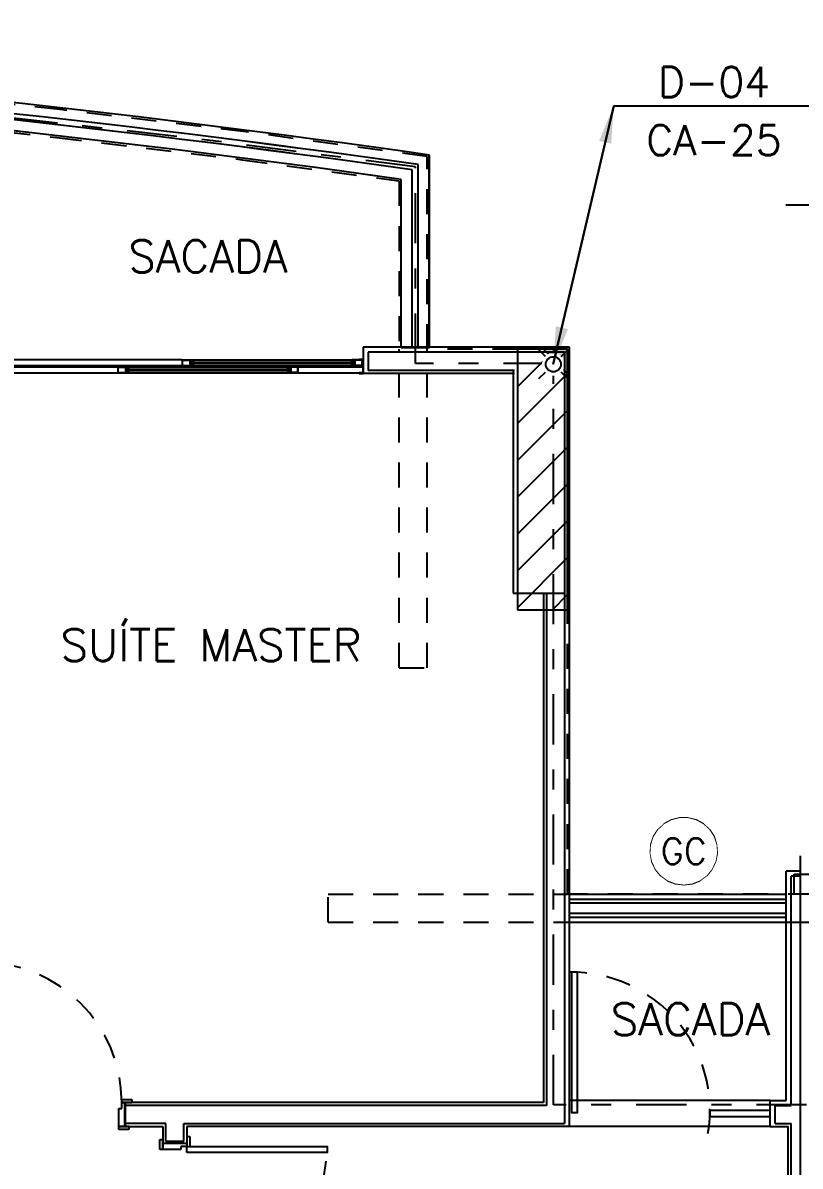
# Model space of a CAD drawing. Header units: millimetres. Extents: x 188.6 to 263.2, y 40.1 to 120.1.
# Drawn here: x 236.6 to 240.47, y 75.48 to 81.19 of the extents above; entities that cross this region are included whole.
import ezdxf
from ezdxf.enums import TextEntityAlignment as Align

# ---------------------------------------------------------------- set-up
doc = ezdxf.new("R2010")
doc.units = ezdxf.units.MM
doc.set_wipeout_variables(frame=1)
for name, pattern in [('ACAD_ISO14W100', [24, 12, -3, 0, -3, 0, -3, 0, -3]), ('DASHDOT2', [0.5, 0.25, -0.125, 0, -0.125]), ('HIDDEN2', [0.1875, 0.125, -0.0625]), ('XREF-TIPO$0$HIDDEN2', [0.1875, 0.125, -0.0625])]:
    doc.linetypes.add(name, pattern=pattern)
for name, color, linetype in [('ARQ', 8, 'Continuous'), ('ARQ-TXT', 8, 'Continuous'), ('ESTR-PILARES', 11, 'Continuous'), ('ESTR-VIGAS', 11, 'HIDDEN2'), ('ESTRUTURA', 7, 'Continuous'), ('INC-TEXTO', 7, 'Continuous'), ('SPDA-COL', 7, 'Continuous'), ('SPDA-D', 164, 'Continuous'), ('SPDA-MALHA', 162, 'ACAD_ISO14W100')]:
    doc.layers.add(name, color=color, linetype=linetype)
doc.styles.add('60-75', font='romans.shx', dxfattribs={"height": 0.12})
doc.styles.add('ROMANS', font='ROMANS.SHX', dxfattribs={"height": 0.15})
doc.dimstyles.new('IND75', dxfattribs={"dimtxt": 0.15, "dimasz": 0.1875, "dimexe": 0.15, "dimexo": 0, "dimgap": 0.1, "dimtad": 1, "dimzin": 10, "dimdsep": 46, "dimtxsty": '60-75', "dimcen": 0, "dimclrd": 256, "dimclre": 1, "dimclrt": 256, "dimadec": 0, "dimazin": 0, "dimtfac": 1, "dimtix": 1, "dimtmove": 2, "dimatfit": 3, "dimfxl": 0.15, "dimtolj": 1, "dimtzin": 6, "dimarcsym": 0})

# ---------------------------------------------------------------- blocks, each defined once
blk = doc.blocks.new('INDU')
at = {"color": 7}
blk.add_line((-0.005, 0), (0.005, 0), dxfattribs=at)
at = {"style": 'ROMANS'}
for tag, p in [('TQ-01', (0, 0.001189)), ('100', (0, -0.001718))]:
    blk.add_attdef(tag, text='', height=0.0015, dxfattribs=at).set_placement(p, align=Align.MIDDLE)
blk = doc.blocks.new('cap')
blk.add_wipeout([(0.0003, 0.075), (-0.0036, 0.0749), (-0.0076, 0.0746), (-0.0115, 0.0741), (-0.0153, 0.0734), (-0.0191, 0.0725), (-0.0229, 0.0714), (-0.0266, 0.0701), (-0.0302, 0.0686), (-0.0338, 0.067), (-0.0373, 0.0651), (-0.0406, 0.0631), (-0.0439, 0.0608), (-0.047, 0.0585), (-0.05, 0.0559), (-0.0528, 0.0532), (-0.0555, 0.0504), (-0.0581, 0.0474), (-0.0605, 0.0443), (-0.0627, 0.0411), (-0.0648, 0.0377), (-0.0667, 0.0343), (-0.0684, 0.0308), (-0.0699, 0.0271), (-0.0712, 0.0234), (-0.0724, 0.0197), (-0.0733, 0.0159), (-0.074, 0.012), (-0.0746, 0.0081), (-0.0749, 0.0042), (-0.075, 0.0003), (-0.0749, -0.0036), (-0.0746, -0.0076), (-0.0741, -0.0115), (-0.0734, -0.0153), (-0.0725, -0.0191), (-0.0714, -0.0229), (-0.0701, -0.0266), (-0.0686, -0.0302), (-0.067, -0.0338), (-0.0651, -0.0373), (-0.0631, -0.0406), (-0.0608, -0.0439), (-0.0585, -0.047), (-0.0559, -0.05), (-0.0532, -0.0528), (-0.0504, -0.0555), (-0.0474, -0.0581), (-0.0443, -0.0605), (-0.0411, -0.0627), (-0.0377, -0.0648), (-0.0343, -0.0667), (-0.0308, -0.0684), (-0.0271, -0.0699), (-0.0234, -0.0712), (-0.0197, -0.0724), (-0.0159, -0.0733), (-0.012, -0.074), (-0.0081, -0.0746), (-0.0042, -0.0749), (-0.0003, -0.075), (0.0036, -0.0749), (0.0076, -0.0746), (0.0115, -0.0741), (0.0153, -0.0734), (0.0191, -0.0725), (0.0229, -0.0714), (0.0266, -0.0701), (0.0302, -0.0686), (0.0338, -0.067), (0.0373, -0.0651), (0.0406, -0.0631), (0.0439, -0.0608), (0.047, -0.0585), (0.05, -0.0559), (0.0528, -0.0532), (0.0555, -0.0504), (0.0581, -0.0474), (0.0605, -0.0443), (0.0627, -0.0411), (0.0648, -0.0377), (0.0667, -0.0343), (0.0684, -0.0308), (0.0699, -0.0271), (0.0712, -0.0234), (0.0724, -0.0197), (0.0733, -0.0159), (0.074, -0.012), (0.0746, -0.0081), (0.0749, -0.0042), (0.075, -0.0003), (0.0749, 0.0036), (0.0746, 0.0076), (0.0741, 0.0115), (0.0734, 0.0153), (0.0725, 0.0191), (0.0714, 0.0229), (0.0701, 0.0266), (0.0686, 0.0302), (0.067, 0.0338), (0.0651, 0.0373), (0.0631, 0.0406), (0.0608, 0.0439), (0.0585, 0.047), (0.0559, 0.05), (0.0532, 0.0528), (0.0504, 0.0555), (0.0474, 0.0581), (0.0443, 0.0605), (0.0411, 0.0627), (0.0377, 0.0648), (0.0343, 0.0667), (0.0308, 0.0684), (0.0271, 0.0699), (0.0234, 0.0712), (0.0197, 0.0724), (0.0159, 0.0733), (0.012, 0.074), (0.0081, 0.0746), (0.0042, 0.0749)])
for p, q in [((-0.053, 0.053), (-0.0955, 0.0955)), ((0.053, 0.053), (0.0955, 0.0955)), ((-0.0955, -0.0955), (-0.053, -0.053)), ((0.0955, -0.0955), (0.053, -0.053))]:
    blk.add_line(p, q)
blk.add_circle((0, 0), 0.0504)
blk = doc.blocks.new('varanda pav tipo')
at = {"color": 0, "linetype": 'Continuous'}
for p, q in [((31.17, -1.665), (31.17, -0.705)), ((31.085, -1.665), (31.085, -0.7788)), ((31.115, -1.665), (31.115, -0.7527)), ((31.03, -1.665), (31.03, -0.8266)), ((31.03, -1.665), (31.17, -1.665))]:
    blk.add_line(p, q, dxfattribs=at)
for radius, start, end in [(66.1415, 81.899467, 98.100485), (66.0865, 81.940842, 98.059109), (66.0565, 81.963438, 98.036513), (66.0015, 82.004914, 97.995038)]:
    blk.add_arc((21.85, -66.1865), radius, start, end, dxfattribs=at)
blk = doc.blocks.new('XREF-TIPO$0$PORTA 70')
at = {"color": 0}
for p, q in [((36.2665, 23.8835), (36.2815, 23.8835)), ((36.2665, 23.8335), (36.2665, 23.8835)), ((36.2815, 23.8335), (36.2815, 23.8835)), ((36.4015, 23.8685), (36.4165, 23.8685)), ((36.4015, 23.8685), (36.4015, 23.8185)), ((36.4165, 23.8685), (36.4165, 23.8185)), ((36.2815, 23.8335), (36.2665, 23.8335)), ((36.2815, 23.8485), (36.2815, 23.8335)), ((36.4015, 23.8485), (36.2815, 23.8485)), ((36.3115, 23.8335), (36.2815, 23.8335)), ((36.3115, 23.8185), (36.3115, 23.8335)), ((36.4015, 23.8185), (36.3115, 23.8185)), ((36.4015, 23.8185), (36.4015, 23.8485)), ((36.4165, 23.8185), (36.4015, 23.8185)), ((36.2665, 23.0835), (36.2665, 23.1335)), ((36.2815, 23.1335), (36.3115, 23.1335)), ((36.2815, 23.0835), (36.2815, 23.1335)), ((36.2815, 23.1185), (36.4015, 23.1185)), ((36.3115, 23.1485), (36.4015, 23.1485)), ((36.3115, 23.1335), (36.3115, 23.1485)), ((36.4015, 23.1485), (36.4165, 23.1485)), ((36.4015, 23.1185), (36.4015, 23.1485)), ((36.4015, 23.1485), (36.4015, 23.0985)), ((36.4165, 23.1485), (36.4165, 23.0985)), ((36.2815, 23.0835), (36.2665, 23.0835)), ((36.4165, 23.0985), (36.4015, 23.0985))]:
    blk.add_line(p, q, dxfattribs=at)
blk.add_lwpolyline([(36.2815, 23.1635), (36.2815, 23.1335), (35.5815, 23.1335), (35.5815, 23.1635)], close=True, dxfattribs=at)
at = {"color": 0, "linetype": 'XREF-TIPO$0$HIDDEN2'}
blk.add_arc((36.2815, 23.1335), 0.7, 90, 180, dxfattribs=at)
blk = doc.blocks.new('XREF-TIPO$0$A$C491F7D64-flat-1')
for p, q in [((-0.057, 0.03), (-0.005, 0.03)), ((-0.057, 0.03), (-0.057, 0)), ((-0.055, 0.028), (-0.019, 0.028)), ((-0.055, 0.002), (-0.055, 0.028)), ((-0.055, 0.002), (-0.007, 0.002)), ((-0.019, 0.028), (-0.019, 0.008)), ((-0.007, 0.008), (-0.019, 0.008)), ((-0.017, 0.03), (-0.017, 0.02)), ((-0.005, 0.02), (-0.017, 0.02)), ((-0.017, 0.02), (-0.017, 0.01)), ((-0.005, 0.01), (-0.017, 0.01)), ((-0.005, 0.0195), (-0.0165, 0.0195)), ((0, 0.0185), (-0.0165, 0.0185)), ((0, 0.0115), (-0.0165, 0.0115)), ((-0.005, 0.0105), (-0.0165, 0.0105)), ((-0.015, 0.028), (-0.015, 0.022)), ((-0.015, 0.028), (-0.007, 0.028)), ((-0.007, 0.022), (-0.015, 0.022)), ((-0.007, 0.028), (-0.007, 0.022)), ((-0.007, 0.008), (-0.007, 0.002)), ((-0.005, 0.03), (-0.005, 0.02)), ((-0.005, 0.01), (-0.005, 0)), ((-0.0045, 0.02), (-0.0045, 0.025)), ((-0.0045, 0.01), (-0.0045, 0.005)), ((0, 0.02), (0, 0.0185)), ((0, 0.01), (0, 0.0115)), ((-0.057, 0), (-0.005, 0)), ((-0.055, 0), (-0.055, 0))]:
    blk.add_line(p, q)
for centre, radius, start, end in [((-0.0165, 0.019), 0.0005, 90, 270), ((-0.0165, 0.011), 0.0005, 90, 270), ((-0.005, 0.02), 0.0005, 270, 0), ((-0.005, 0.01), 0.0005, 0, 90), ((-0.005, 0.02), 0.005, 0, 84.2608), ((-0.005, 0.01), 0.005, 275.7392, 0)]:
    blk.add_arc(centre, radius, start, end)
blk = doc.blocks.new('XREF-TIPO$0$A$C70231090-flat-1')
for p, q in [((-0.055, 0.02), (-0.055, 0.0185)), ((-0.055, 0.0185), (-0.0385, 0.0185)), ((-0.055, 0.0115), (-0.0385, 0.0115)), ((-0.055, 0.01), (-0.055, 0.0115)), ((-0.0505, 0.02), (-0.0505, 0.025)), ((-0.0505, 0.01), (-0.0505, 0.005)), ((0, 0.03), (-0.05, 0.03)), ((-0.05, 0.03), (-0.05, 0.02)), ((-0.05, 0.02), (-0.038, 0.02)), ((-0.05, 0.0195), (-0.0385, 0.0195)), ((-0.05, 0.0105), (-0.0385, 0.0105)), ((-0.05, 0.01), (-0.05, 0)), ((-0.05, 0.01), (-0.038, 0.01)), ((-0.04, 0.028), (-0.048, 0.028)), ((-0.048, 0.028), (-0.048, 0.022)), ((-0.048, 0.022), (-0.04, 0.022)), ((-0.048, 0.008), (-0.036, 0.008)), ((-0.048, 0.008), (-0.048, 0.002)), ((-0.002, 0.002), (-0.048, 0.002)), ((-0.04, 0.028), (-0.04, 0.022)), ((-0.038, 0.03), (-0.038, 0.02)), ((-0.038, 0.02), (-0.038, 0.01)), ((-0.002, 0.028), (-0.036, 0.028)), ((-0.036, 0.028), (-0.036, 0.008)), ((-0.002, 0.019), (-0.002, 0.028)), ((-0.002, 0.002), (-0.002, 0.019)), ((-0.002, 0.019), (-0.002, 0.019)), ((0, 0.017), (0, 0.03)), ((0, 0.002), (0, 0.017)), ((0, 0.017), (0, 0.017)), ((0, 0), (0, 0.002)), ((0, 0.002), (0, 0.002)), ((0, 0), (-0.05, 0))]:
    blk.add_line(p, q)
for centre, radius, start, end in [((-0.05, 0.02), 0.005, 95.7392, 180), ((-0.05, 0.01), 0.005, 180, 264.2608), ((-0.05, 0.02), 0.0005, 180, 270), ((-0.05, 0.01), 0.0005, 90, 180), ((-0.0385, 0.019), 0.0005, 270, 90), ((-0.0385, 0.011), 0.0005, 270, 90)]:
    blk.add_arc(centre, radius, start, end)
blk = doc.blocks.new('XREF-TIPO$0$A$C491F7D64-flat-2')
for p, q in [((-0.057, 0.03), (-0.005, 0.03)), ((-0.057, 0.03), (-0.057, 0)), ((-0.055, 0.028), (-0.019, 0.028)), ((-0.055, 0.002), (-0.055, 0.028)), ((-0.055, 0.002), (-0.007, 0.002)), ((-0.019, 0.028), (-0.019, 0.008)), ((-0.007, 0.008), (-0.019, 0.008)), ((-0.017, 0.03), (-0.017, 0.02)), ((-0.005, 0.02), (-0.017, 0.02)), ((-0.017, 0.02), (-0.017, 0.01)), ((-0.005, 0.01), (-0.017, 0.01)), ((-0.005, 0.0195), (-0.0165, 0.0195)), ((0, 0.0185), (-0.0165, 0.0185)), ((0, 0.0115), (-0.0165, 0.0115)), ((-0.005, 0.0105), (-0.0165, 0.0105)), ((-0.015, 0.028), (-0.015, 0.022)), ((-0.015, 0.028), (-0.007, 0.028)), ((-0.007, 0.022), (-0.015, 0.022)), ((-0.007, 0.028), (-0.007, 0.022)), ((-0.007, 0.008), (-0.007, 0.002)), ((-0.005, 0.03), (-0.005, 0.02)), ((-0.005, 0.01), (-0.005, 0)), ((-0.0045, 0.02), (-0.0045, 0.025)), ((-0.0045, 0.01), (-0.0045, 0.005)), ((0, 0.02), (0, 0.0185)), ((0, 0.01), (0, 0.0115)), ((-0.057, 0), (-0.005, 0)), ((-0.055, 0), (-0.055, 0))]:
    blk.add_line(p, q)
for centre, radius, start, end in [((-0.0165, 0.019), 0.0005, 90, 270), ((-0.0165, 0.011), 0.0005, 90, 270), ((-0.005, 0.02), 0.0005, 270, 0), ((-0.005, 0.01), 0.0005, 0, 90), ((-0.005, 0.02), 0.005, 0, 84.2608), ((-0.005, 0.01), 0.005, 275.7392, 0)]:
    blk.add_arc(centre, radius, start, end)
blk = doc.blocks.new('XREF-TIPO$0$A$C491F7D64-flat-3')
for p, q in [((0, 0.02), (0, 0.0185)), ((0, 0.0185), (0.0165, 0.0185)), ((0, 0.01), (0, 0.0115)), ((0, 0.0115), (0.0165, 0.0115)), ((0.0045, 0.02), (0.0045, 0.025)), ((0.0045, 0.01), (0.0045, 0.005)), ((0.057, 0.03), (0.005, 0.03)), ((0.005, 0.03), (0.005, 0.02)), ((0.005, 0.02), (0.017, 0.02)), ((0.005, 0.0195), (0.0165, 0.0195)), ((0.005, 0.0105), (0.0165, 0.0105)), ((0.005, 0.01), (0.017, 0.01)), ((0.005, 0.01), (0.005, 0)), ((0.007, 0.028), (0.007, 0.022)), ((0.015, 0.028), (0.007, 0.028)), ((0.007, 0.022), (0.015, 0.022)), ((0.007, 0.008), (0.007, 0.002)), ((0.007, 0.008), (0.019, 0.008)), ((0.055, 0.002), (0.007, 0.002)), ((0.015, 0.028), (0.015, 0.022)), ((0.017, 0.03), (0.017, 0.02)), ((0.017, 0.02), (0.017, 0.01)), ((0.019, 0.028), (0.019, 0.008)), ((0.055, 0.028), (0.019, 0.028)), ((0.055, 0.002), (0.055, 0.028)), ((0.057, 0.03), (0.057, 0)), ((0.057, 0), (0.005, 0)), ((0.055, 0), (0.055, 0))]:
    blk.add_line(p, q)
for centre, radius, start, end in [((0.005, 0.02), 0.005, 95.7392, 180), ((0.005, 0.01), 0.005, 180, 264.2608), ((0.005, 0.02), 0.0005, 180, 270), ((0.005, 0.01), 0.0005, 90, 180), ((0.0165, 0.019), 0.0005, 270, 90), ((0.0165, 0.011), 0.0005, 270, 90)]:
    blk.add_arc(centre, radius, start, end)
blk = doc.blocks.new('XREF-TIPO$0$A$C6916644B-flat-1')
at = {"color": 0}
for p, q in [((0.02, 0.071), (0, 0.071)), ((0, 0.071), (0, 0)), ((0.002, 0.069), (0.002, 0.002)), ((0.002, 0.069), (0.02, 0.069)), ((0.8968, 0.068), (0.002, 0.068)), ((0.02, 0.071), (0.02, 0.069)), ((0.8988, 0.068), (1.7498, 0.068)), ((1.78, 0.071), (1.78, 0.069)), ((1.78, 0.071), (1.8, 0.071)), ((1.798, 0.069), (1.78, 0.069)), ((1.798, 0.069), (1.798, 0.002)), ((1.8, 0.071), (1.8, 0)), ((0.8968, 0.038), (0.002, 0.038)), ((0.002, 0.033), (1.798, 0.033)), ((0.002, 0.003), (1.798, 0.003)), ((0.002, 0.002), (0.02, 0.002)), ((0.02, 0), (0.02, 0.002)), ((0.6152, 0.021), (1.4372, 0.021)), ((0.6152, 0.015), (1.4372, 0.015)), ((0.6272, 0.033), (1.4252, 0.033)), ((0.6272, 0.003), (1.4252, 0.003)), ((0.8968, 0.038), (1.7498, 0.038)), ((0.9368, 0.056), (1.7568, 0.056)), ((0.9368, 0.05), (1.7568, 0.05)), ((1.78, 0), (1.78, 0.002)), ((1.7978, 0.002), (1.78, 0.002)), ((0.02, 0), (0, 0)), ((1.78, 0), (1.7998, 0))]:
    blk.add_line(p, q, dxfattribs=at)
for name, p in [('XREF-TIPO$0$A$C491F7D64-flat-1', (0.9538, 0.038)), ('XREF-TIPO$0$A$C491F7D64-flat-3', (1.7398, 0.038)), ('XREF-TIPO$0$A$C491F7D64-flat-2', (0.6322, 0.003)), ('XREF-TIPO$0$A$C70231090-flat-1', (1.4752, 0.003))]:
    blk.add_blockref(name, p, dxfattribs=at)
blk = doc.blocks.new('ESTR-TP-29.09.2016')
at = {"layer": 'ESTR-PILARES'}
for p, q in [((33.11, 19.858), (33.2972, 20.0452)), ((33.11, 20.0419), (33.1133, 20.0452)), ((33.11, 19.6742), (33.36, 19.9242)), ((33.11, 19.4904), (33.36, 19.7404)), ((33.11, 19.3065), (33.36, 19.5565)), ((33.11, 19.1227), (33.36, 19.3727)), ((33.235, 19.3952), (33.235, 19.3952)), ((33.11, 18.9388), (33.36, 19.1888)), ((33.11, 18.755), (33.36, 19.005)), ((33.2841, 18.7452), (33.36, 18.8211))]:
    blk.add_line(p, q, dxfattribs=at)
for points in [[(33.11, 18.7452), (33.36, 18.7452), (33.36, 20.0452), (33.11, 20.0452), (33.11, 18.7452)], [(33.36, 20.0452), (33.24, 20.0452), (33.36, 19.9252), (33.36, 20.0452)]]:
    blk.add_lwpolyline(points, dxfattribs=at)
for points in [[(33.36, 20.0452), (33.24, 20.0452), (33.36, 19.9252)], [(33.36, 20.0452), (33.36, 19.9252), (33.36, 20.0452)]]:
    blk.add_solid(points, dxfattribs=at)
at = {"layer": 'ESTR-VIGAS'}
for p, q in [((32.52, 18.4552), (32.66, 18.4552)), ((32.165, 17.1852), (32.165, 17.3252))]:
    blk.add_line(p, q, dxfattribs=at)
for points in [[(30.8266, 21.2426), (29.8981, 21.3414)], [(30.8276, 21.2424), (30.8266, 21.2426)], [(31.7546, 21.1305), (30.8276, 21.2424)], [(29.8832, 21.2022), (30.8118, 21.1033)], [(31.7556, 21.1304), (31.7546, 21.1305)], [(32.66, 21.0082), (31.7556, 21.1304)], [(30.8108, 21.1035), (31.7378, 20.9915)], [(30.8108, 21.1035), (30.8118, 21.1033)], [(32.66, 20.0452), (32.66, 21.0082)], [(31.7368, 20.9916), (32.52, 20.8858)], [(31.7368, 20.9916), (31.7378, 20.9915)], [(32.52, 20.8858), (32.52, 20.0452)], [(32.52, 18.4552), (32.52, 20.0452)], [(33.11, 20.0452), (32.66, 20.0452)], [(32.66, 18.4552), (32.66, 20.0452)], [(33.36, 17.3252), (33.36, 18.7452)], [(34.49, 17.3252), (34.49, 17.4252), (34.58, 17.4252), (34.58, 17.3252)], [(32.165, 17.3252), (33.36, 17.3252)], [(35.71, 17.3252), (33.36, 17.3252)], [(32.165, 17.1852), (33.765, 17.1852)], [(33.765, 17.1852), (35.365, 17.1852)]]:
    blk.add_lwpolyline(points, dxfattribs=at)
blk = doc.blocks.new('INC-OBJETO')
at = {"color": 0}
blk.add_lwpolyline([(0, 0.002084), (-0.000518, 0.002019), (-0.001004, 0.001827), (-0.001427, 0.001519), (-0.00176, 0.001117), (-0.001982, 0.000644), (-0.00208, 0.000131), (-0.002047, -0.000391), (-0.001886, -0.000887), (-0.001606, -0.001329), (-0.001225, -0.001686), (-0.000767, -0.001938), (-0.000261, -0.002068), (0.000261, -0.002068), (0.000767, -0.001938), (0.001225, -0.001686), (0.001606, -0.001329), (0.001886, -0.000887), (0.002047, -0.000391), (0.00208, 0.000131), (0.001982, 0.000644), (0.00176, 0.001117), (0.001427, 0.001519), (0.001004, 0.001827), (0.000518, 0.002019)], close=True, dxfattribs=at)
blk.add_wipeout([(0, 0.002084), (-0.000518, 0.002019), (-0.001004, 0.001827), (-0.001427, 0.001519), (-0.00176, 0.001117), (-0.001982, 0.000644), (-0.00208, 0.000131), (-0.002047, -0.000391), (-0.001886, -0.000887), (-0.001606, -0.001329), (-0.001225, -0.001686), (-0.000767, -0.001938), (-0.000261, -0.002068), (0.000261, -0.002068), (0.000767, -0.001938), (0.001225, -0.001686), (0.001606, -0.001329), (0.001886, -0.000887), (0.002047, -0.000391), (0.00208, 0.000131), (0.001982, 0.000644), (0.00176, 0.001117), (0.001427, 0.001519), (0.001004, 0.001827), (0.000518, 0.002019)], dxfattribs=at)
at = {"color": 0, "style": 'ROMANS', "width": 1.285725}
blk.add_attdef('OBJETO', text='', height=0.0016, dxfattribs=at).set_placement((-0.001786, -0.00083), (0.001643, -0.00083), align=Align.FIT)

msp = doc.modelspace()

# ---------------------------------------------------------------- linework, layer by layer
at = {"layer": 'ARQ'}
for p, q in [((238.2932, 79.5696), (238.2932, 79.4396)), ((238.2932, 79.5696), (238.2932, 79.4396)), ((238.3182, 79.5446), (238.3182, 79.4546)), ((238.3182, 79.5446), (238.3182, 79.4546)), ((239.0482, 79.4396), (238.2932, 79.4396)), ((239.0482, 79.4396), (238.2932, 79.4396)), ((239.0482, 79.4546), (238.3182, 79.4546)), ((239.0482, 79.4546), (238.3182, 79.4546)), ((239.0411, 79.4527), (239.0411, 78.3426)), ((239.0411, 78.3426), (239.2982, 78.3426)), ((239.1932, 78.3444), (239.1932, 75.7996)), ((239.1932, 78.3444), (239.1932, 75.7996)), ((239.2082, 78.3444), (239.2082, 75.7846)), ((239.2082, 78.3444), (239.2082, 75.7846)), ((240.4732, 77.0313), (240.4732, 70.5153)), ((240.4732, 77.0313), (240.4732, 70.5153)), ((240.4032, 75.8096), (240.4032, 76.9546)), ((240.4732, 76.9546), (240.4032, 76.9546)), ((240.4032, 75.8096), (240.4032, 76.9546)), ((240.4732, 76.9546), (240.4032, 76.9546)), ((240.4282, 75.7846), (240.4282, 76.9296)), ((240.4732, 76.9296), (240.4282, 76.9296)), ((240.4282, 75.7846), (240.4282, 76.9296)), ((240.4732, 76.9296), (240.4282, 76.9296)), ((239.3232, 76.8395), (240.4032, 76.8395)), ((239.3232, 76.8395), (240.4032, 76.8395)), ((239.3232, 76.8146), (240.4037, 76.8146)), ((239.3232, 76.8146), (240.4037, 76.8146)), ((239.3232, 76.7952), (240.4037, 76.7952)), ((239.3232, 76.7952), (240.4037, 76.7952)), ((239.3232, 76.7452), (240.4037, 76.7452)), ((239.3232, 76.7452), (240.4037, 76.7452)), ((239.3232, 76.7246), (240.4037, 76.7246)), ((239.3232, 76.7246), (240.4037, 76.7246)), ((239.3232, 76.6996), (240.4037, 76.6996)), ((239.3232, 76.6996), (240.4037, 76.6996)), ((240.3232, 75.8096), (239.3232, 75.8096)), ((240.3232, 75.8096), (239.3232, 75.8096)), ((240.3232, 75.6796), (240.3232, 75.8096)), ((240.3232, 75.8096), (240.4032, 75.8096)), ((240.3232, 75.6796), (240.3232, 75.8096)), ((240.3232, 75.8096), (240.4032, 75.8096)), ((239.1932, 75.7996), (237.105, 75.7996)), ((237.105, 75.7996), (237.105, 75.6796)), ((239.1932, 75.7996), (237.105, 75.7996)), ((237.105, 75.7996), (237.105, 75.6796)), ((239.2082, 75.7846), (237.105, 75.7846)), ((239.2082, 75.7846), (237.105, 75.7846)), ((240.3482, 75.6946), (240.3482, 75.7846)), ((240.3482, 75.7846), (240.4282, 75.7846)), ((240.3482, 75.6946), (240.3482, 75.7846)), ((240.3482, 75.7846), (240.4282, 75.7846)), ((237.3082, 75.6946), (237.105, 75.6946)), ((237.3082, 75.6946), (237.105, 75.6946)), ((237.3082, 75.6046), (237.3082, 75.6946)), ((237.3082, 75.6046), (237.3082, 75.6946)), ((237.3982, 75.6946), (239.2982, 75.6946)), ((237.3982, 75.6046), (237.3982, 75.6946)), ((237.3982, 75.6946), (239.2982, 75.6946)), ((237.3982, 75.6046), (237.3982, 75.6946)), ((240.3482, 75.6946), (240.4282, 75.6946)), ((240.3482, 75.6946), (240.4282, 75.6946)), ((240.4282, 72.1246), (240.4282, 75.6946)), ((240.4282, 72.1246), (240.4282, 75.6946)), ((237.105, 75.6796), (237.2932, 75.6796)), ((237.105, 75.6796), (237.2932, 75.6796)), ((237.2932, 75.6796), (237.2932, 75.5946)), ((237.2932, 75.6796), (237.2932, 75.5946)), ((239.3232, 75.6796), (237.4132, 75.6796)), ((237.4132, 75.6796), (237.4132, 75.5946)), ((239.3232, 75.6796), (237.4132, 75.6796)), ((237.4132, 75.6796), (237.4132, 75.5946)), ((240.3232, 75.6796), (239.3232, 75.6796)), ((240.3232, 75.6796), (239.3232, 75.6796)), ((240.3232, 75.6796), (240.4132, 75.6796)), ((240.3232, 75.6796), (240.4132, 75.6796)), ((240.4132, 72.1396), (240.4132, 75.6796)), ((240.4132, 72.1396), (240.4132, 75.6796)), ((237.3982, 75.6046), (237.3082, 75.6046)), ((237.3982, 75.6046), (237.3082, 75.6046))]:
    msp.add_line(p, q, dxfattribs=at)
for points in [[(239.3332, 76.4494), (239.3332, 75.7494), (239.3632, 75.7494), (239.3632, 76.4494)], [(239.3332, 76.4494), (239.3332, 75.7494), (239.3632, 75.7494), (239.3632, 76.4494)], [(240.3232, 75.7596), (240.0232, 75.7596), (240.0232, 75.7296), (240.3232, 75.7296)], [(240.3232, 75.7596), (240.0232, 75.7596), (240.0232, 75.7296), (240.3232, 75.7296)]]:
    msp.add_lwpolyline(points, close=True, dxfattribs=at)
at = {"layer": 'ARQ', "linetype": 'XREF-TIPO$0$HIDDEN2'}
msp.add_arc((239.3332, 75.7596), 0.69, 350.3174, 90.8304, dxfattribs=at)
msp.add_arc((239.3332, 75.7596), 0.69, 350.3174, 90.8304, dxfattribs=at)
at = {"layer": 'SPDA-MALHA', "linetype": 'DASHDOT2'}
for p, q in [((238.554, 79.4889), (238.554, 80.4711)), ((239.2431, 79.4891), (238.554, 79.4889)), ((239.2431, 75.7873), (239.2431, 79.4891)), ((241.7055, 75.7873), (239.2431, 75.7873))]:
    msp.add_line(p, q, dxfattribs=at)
msp.add_arc((229.3076, 12.8362), 68.264, 82.215365, 97.790824, dxfattribs=at)

# ---------------------------------------------------------------- block references
at = {"layer": 'ARQ'}
msp.add_blockref('XREF-TIPO$0$A$C6916644B-flat-1', (236.4932, 79.4396), dxfattribs=at)
msp.add_blockref('XREF-TIPO$0$A$C6916644B-flat-1', (236.4932, 79.4396), dxfattribs=at)
for p, rotation in [((213.2547, 112.0811), 270), ((213.2547, 112.0811), 270), ((273.6947, 98.7131), 180), ((273.6947, 98.7131), 180)]:
    msp.add_blockref('XREF-TIPO$0$PORTA 70', p, dxfattribs=dict(at, rotation=rotation))
at = {"layer": 'ESTRUTURA'}
msp.add_blockref('ESTR-TP-29.09.2016', (205.9531, 59.5144), dxfattribs=at)
at = {"layer": 'SPDA-COL'}
ref = msp.add_blockref('INDU', (240.0431, 80.7754), dxfattribs=dict(at, xscale=100, yscale=100, zscale=100))
ref.add_attrib('100', 'CA-25', dxfattribs={"layer": '0', "height": 0.15, "style": 'ROMANS'}).set_placement((240.0431, 80.6037, 0.9), align=Align.MIDDLE)
ref.add_attrib('TQ-01', 'D-04', dxfattribs={"layer": '0', "height": 0.15, "style": 'ROMANS'}).set_placement((240.0431, 80.8943, 0.9), align=Align.MIDDLE)
ref = msp.add_blockref('INDU', (240.9014, 80.2811), dxfattribs=dict(at, xscale=100, yscale=100, zscale=100))
ref.add_attrib('100', 'CA-25', dxfattribs={"layer": '0', "height": 0.15, "style": 'ROMANS'}).set_placement((240.9014, 80.1093, 0.9), align=Align.MIDDLE)
ref.add_attrib('TQ-01', 'D-05', dxfattribs={"layer": '0', "height": 0.15, "style": 'ROMANS'}).set_placement((240.9014, 80.4, 0.9), align=Align.MIDDLE)

# ---------------------------------------------------------------- texts
at = {"layer": 'ARQ-TXT', "style": '60-75'}
for s, p in [('SACADA', (237.121, 79.9438)), ('SUÍTE MASTER', (236.783, 78.0031)), ('SACADA', (239.5285, 76.1348))]:
    msp.add_text(s, height=0.16, dxfattribs=at).set_placement(p)

# ---------------------------------------------------------------- next in the draw order: block references
at = {"layer": 'INC-TEXTO'}
ref = msp.add_blockref('INC-OBJETO', (239.8926, 77.0538), dxfattribs=dict(at, xscale=80, yscale=80, zscale=80, rotation=180))
ref.add_attrib('OBJETO', 'GC', dxfattribs={"layer": '0', "height": 0.128, "style": 'ROMANS'}).set_placement((239.8926, 77.0538), align=Align.MIDDLE_CENTER)
at = {"layer": 'SPDA-D', "xscale": 0.75, "yscale": 0.75, "zscale": 0.75}
msp.add_blockref('cap', (239.2418, 79.4848), dxfattribs=at)

# ---------------------------------------------------------------- next in the draw order: linework, layer by layer
at = {"layer": 'ARQ'}
for p, q in [((239.3232, 79.5696), (238.2932, 79.5696)), ((239.3232, 79.5696), (238.2932, 79.5696)), ((239.2982, 79.5446), (238.3182, 79.5446)), ((239.2982, 79.5446), (238.3182, 79.5446)), ((239.2982, 79.5446), (239.2982, 75.6946)), ((239.2982, 79.5446), (239.2982, 75.6946)), ((239.3232, 75.6796), (239.3232, 79.5696)), ((239.3232, 75.6796), (239.3232, 79.5696))]:
    msp.add_line(p, q, dxfattribs=at)

# ---------------------------------------------------------------- next in the draw order: block references
at = {"layer": 'ARQ', "linetype": 'HIDDEN2'}
for p in [(207.4529, 81.2344), (207.4532, 81.2345)]:
    msp.add_blockref('varanda pav tipo', p, dxfattribs=at)

# ---------------------------------------------------------------- next in the draw order: leaders
at = {"layer": 'SPDA-COL'}
for points in [[(239.5431, 80.7754), (239.2418, 79.4848)], [(239.2418, 79.4848), (239.5431, 80.7754)]]:
    msp.add_leader(points, dimstyle='IND75', dxfattribs=at)

doc.saveas('drawing.dxf')
